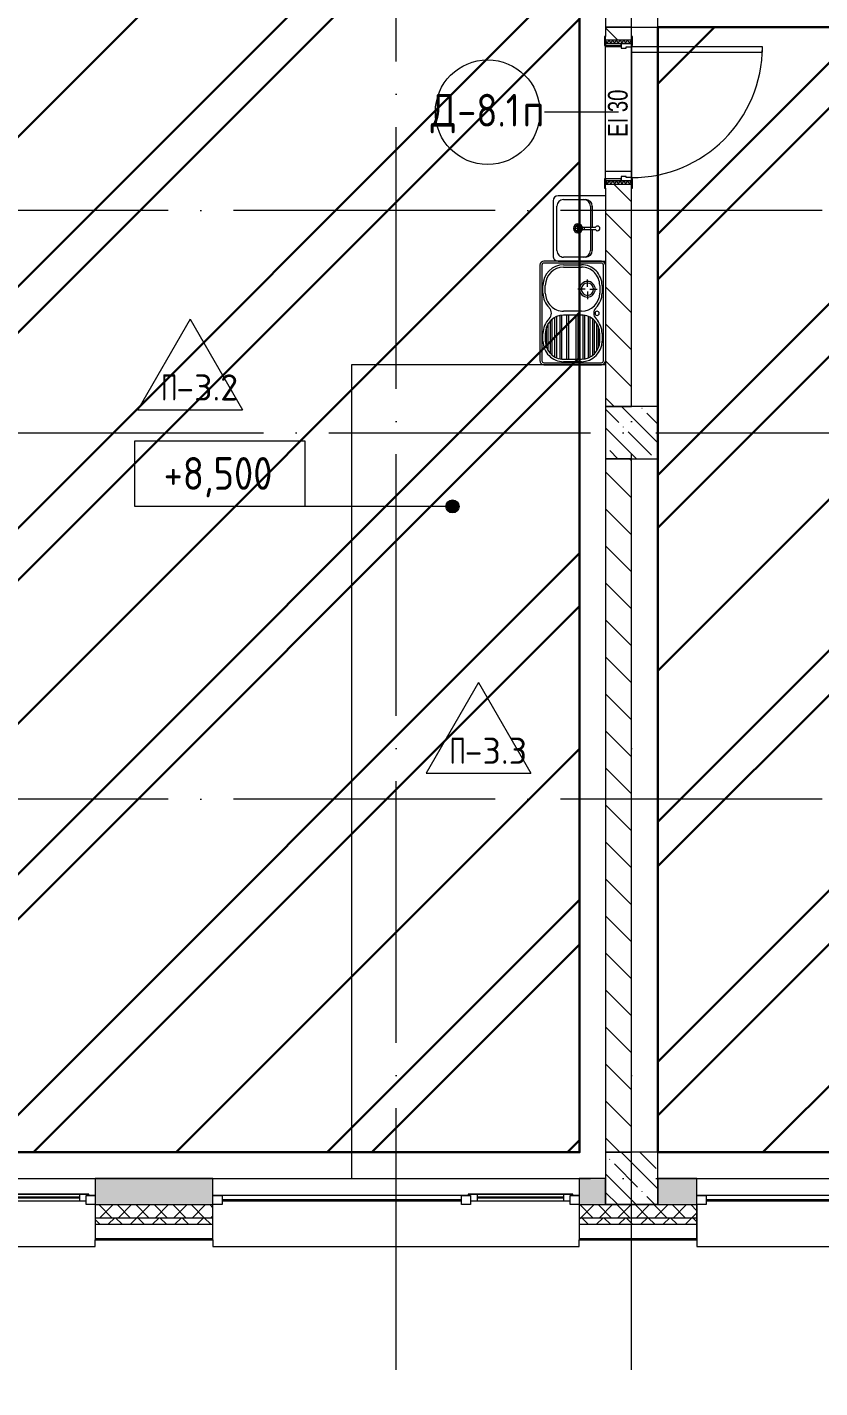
# Model space of a CAD drawing. Header units: millimetres. Extents: x -68946 to 690821, y -552984 to 293768.
# Drawn here: x 155933 to 161992, y -249931 to -239531 of the extents above; entities that cross this region are included whole.
import ezdxf

# ---------------------------------------------------------------- set-up
doc = ezdxf.new("R2010")
doc.units = ezdxf.units.MM
doc.linetypes.add('ADSK_Линия сетки', pattern=[2500, 2000, -250, 0, -250])
for name, color, linetype, lineweight in [('1.2) Стяжка 6 вып.', 30, 'Continuous', 30), ('1.3) Звуко-изол           6 вып.', 90, 'Continuous', 30), ('1.4) Стяжка 6 вып.', 30, 'Continuous', 30), ('A-____-NOTE-TEXT', 250, 'Continuous', 9), ('A-DOOR-____-IDEN', 250, 'Continuous', 9), ('A-DOOR-____-MCUT', 250, 'Continuous', 5), ('A-DOOR-____-OTLN', 250, 'Continuous', 5), ('A-DOOR-FRAM-MCUT', 250, 'Continuous', 5), ('A-DOOR-FRAM-OTLN', 250, 'Continuous', 5), ('A-FLOR-____-IDEN', 250, 'Continuous', 9), ('A-FLOR-____-OTLN', 250, 'Continuous', 9), ('A-GLAZ-____-MCUT', 250, 'Continuous', 9), ('A-GLAZ-____-OTLN', 250, 'Continuous', 5), ('A-WALL-____-MCUT', 250, 'Continuous', 13), ('A-WALL-____-OTLN', 250, 'Continuous', 9), ('A-WALL-____-PATT', 250, 'Continuous', 13), ('A-WALL-FNSH-MCUT', 250, 'Continuous', 13), ('G-____-____-DIMS', 250, 'Continuous', 9), ('I-WALL-____-OTLN', 250, 'Continuous', 9), ('P-SANR-FIXT-OTLN', 250, 'Continuous', 9), ('S-COLS-____-MCUT', 250, 'Continuous', 25), ('S-COLS-____-OTLN', 250, 'Continuous', 9), ('S-GRID-____-OTLN', 250, 'Continuous', 9)]:
    doc.layers.add(name, color=color, linetype=linetype, lineweight=lineweight)
doc.styles.add('Arial Narrow', font='ARIALN.TTF', dxfattribs={"width": 0.9, "height": 150})
doc.styles.add('GOST Common_1', font='', dxfattribs={"width": 0.9, "height": 250})
doc.styles.add('ISOCPEUR_2', font='isocpeur.ttf', dxfattribs={"height": 160})
doc.styles.get('GOST Common_1').set_extended_font_data('GOST Common')
pattern_1 = [(135, (28052.9, -258555.93), (-142.5612, -142.5612), []), (135, (28195.47, -258555.93), (-142.5612, -142.5612), [252.016, -50.403, 3.353, -47.05])]
pattern_2 = [(45, (28052.91, -258555.93), (-70.71068, 70.71068), []), (135, (28052.91, -258555.93), (-70.71068, -70.71068), [])]
pattern_3 = [(135, (28052.9, -258555.93), (-84.85281, -84.85281), []), (225, (28052.9, -258555.93), (84.85281, -84.85281), [])]

# ---------------------------------------------------------------- blocks, each defined once
blk = doc.blocks.new('Дверь_СКБ_1Ст_Внутренняя - Д-8_1_1100x2100h_Кабинет директора_ Канцелярия_ Бухгалтерия_ Кабинеты заместителей директора_ Кабинет организатора внеклассной и внешкольной работы-41897735-АР1_Маркировочный план 3 этажа секция 2_3')
at = {"layer": 'A-DOOR-____-OTLN'}
h = blk.add_hatch(dxfattribs=at)
h.set_pattern_fill('FP_9', color=256, style=0, pattern_type=2)
h.set_pattern_definition([(135, (1751.41, 164.685), (-14.14214, -14.14214), []), (225, (1751.41, 164.685), (14.14214, -14.14214), [])])
h.paths.add_polyline_path([(562.5, 100), (537.5, 100), (537.5, -100), (562.5, -100)])
at = {"layer": 'A-DOOR-FRAM-OTLN'}
h = blk.add_hatch(dxfattribs=at)
h.set_pattern_fill('FP_10', color=256, style=0, pattern_type=2)
h.set_pattern_definition([(45, (-371.384, 164.685), (-14.1421, 14.1421), []), (135, (-371.384, 164.685), (-14.1421, -14.1421), [])])
h.paths.add_polyline_path([(-512.5, 100), (-537.5, 100), (-537.5, -100), (-512.5, -100)])
at = {"layer": 'A-DOOR-____-MCUT'}
for p, q in [((-487.5, 1100), (-487.5, 100)), ((-447.5, 1100), (-487.5, 1100)), ((-447.5, 100), (-447.5, 1100)), ((-487.5, 100), (-447.5, 100))]:
    blk.add_line(p, q, dxfattribs=at)
at = {"layer": 'A-DOOR-____-OTLN'}
blk.add_arc((-487.5, 100), 1000, 360, 90, dxfattribs=at)
at = {"layer": 'A-DOOR-FRAM-MCUT'}
for p, q in [((-497.5, 108), (-567.5, 108)), ((-567.5, 108), (-567.5, 100)), ((-497.5, 100), (-497.5, 108)), ((592.5, 108), (522.5, 108)), ((522.5, 108), (522.5, 100)), ((592.5, 100), (592.5, 108)), ((-567.5, 100), (-497.5, 100)), ((-512.5, 100), (-537.5, 100)), ((-537.5, 100), (-537.5, -100)), ((-487.5, 100), (-512.5, 100)), ((-512.5, 100), (-512.5, 20)), ((-512.5, -100), (-512.5, 100)), ((-497.5, 100), (-512.5, 100)), ((-512.5, 100), (-512.5, 99)), ((-512.5, 99), (-497.5, 99)), ((-512.5, 20), (-477.5, 20)), ((-497.5, 20), (-512.5, 20)), ((-512.5, 20), (-512.5, -100)), ((-497.5, 99), (-497.5, 100)), ((-497.5, -100), (-497.5, 20)), ((-487.5, 60), (-487.5, 100)), ((-477.5, 60), (-487.5, 60)), ((-477.5, 20), (-477.5, 60)), ((512.5, 60), (502.5, 60)), ((502.5, 60), (502.5, 20)), ((502.5, 20), (537.5, 20)), ((512.5, 100), (512.5, 60)), ((537.5, 100), (512.5, 100)), ((537.5, 100), (522.5, 100)), ((522.5, 100), (522.5, 99)), ((522.5, 100), (592.5, 100)), ((522.5, 99), (537.5, 99)), ((537.5, 20), (522.5, 20)), ((522.5, 20), (522.5, -100)), ((537.5, 20), (537.5, 100)), ((562.5, 100), (537.5, 100)), ((537.5, 100), (537.5, -100)), ((537.5, 99), (537.5, 100)), ((537.5, -100), (537.5, 20)), ((562.5, -100), (562.5, 100)), ((-497.5, -100), (-567.5, -100)), ((-567.5, -100), (-567.5, -108)), ((-537.5, -100), (-512.5, -100)), ((-512.5, -100), (-497.5, -100)), ((-497.5, -108), (-497.5, -100)), ((522.5, -100), (537.5, -100)), ((592.5, -100), (522.5, -100)), ((522.5, -100), (522.5, -108)), ((537.5, -100), (562.5, -100)), ((592.5, -108), (592.5, -100)), ((-567.5, -108), (-497.5, -108)), ((522.5, -108), (592.5, -108))]:
    blk.add_line(p, q, dxfattribs=at)
blk = doc.blocks.new('Раковина_АИ_3D_Рен_МГН_Santek Neo 50 - Раковина 500x400x170-V74-АР1_Маркировочный план 3 этажа секция 2_3')
at = {"layer": 'P-SANR-FIXT-OTLN', "lineweight": 5}
for p, q in [((-250, 25), (-250, -335)), ((250, -335), (250, 25)), ((-170, -75), (-10, -75)), ((-170, -90), (170, -90)), ((-10, -167), (-10, -50)), ((10, -50), (10, -167)), ((10, -75), (170, -75)), ((-220, -295), (-220, -125)), ((-220, -295), (-220, -140)), ((35, -185), (-35, -185)), ((-10, -167), (10, -167)), ((-6, -137), (-7, -137)), ((-7, -137), (-7, -137)), ((-6, -137), (6, -137)), ((0, -150), (0, -220)), ((7, -137), (6, -137)), ((7, -137), (7, -137)), ((220, -125), (220, -295)), ((220, -140), (220, -295)), ((-210, -375), (210, -375)), ((170, -345), (-170, -345)), ((170, -345), (-170, -345))]:
    blk.add_line(p, q, dxfattribs=at)
for centre, radius, start, end in [((-170, -125), 50, 90, 180), ((-170, -140), 50, 90, 180), ((0, -35), 18, 360, 180), ((0, -35), 18, 180, 250.809), ((0, -35), 18, 289.191, 360), ((0, -35), 18, 295.1932, 300), ((0, -35), 18, 309.9994, 315), ((0, -35), 18, 324.9997, 330), ((170, -125), 50, 0, 90), ((170, -140), 50, 0, 90), ((0, -185), 35, 0, 180), ((0, -185), 35, 106.6727, 180), ((0, -185), 35, 180, 0), ((0, -185), 35, 180, 360), ((0, -185), 23, 360, 180), ((0, -185), 23, 115.3299, 180), ((0, -185), 23, 180, 360), ((0, -185), 23, 180, 360), ((0, -185), 35, 0, 73.3273), ((0, -185), 23, 360, 64.6701), ((-170, -295), 50, 180, 270), ((-170, -295), 50, 180, 270), ((170, -295), 50, 270, 0), ((170, -295), 50, 270, 0), ((-210, -335), 40, 180, 270), ((210, -335), 40, 270, 0)]:
    blk.add_arc(centre, radius, start, end, dxfattribs=at)
for points in [[(-6, -52), (-6, -52), (-6, -52), (-6, -52)], [(6, -52), (6, -52), (6, -52), (6, -52)]]:
    blk.add_open_spline(points, degree=3, dxfattribs=at)
blk = doc.blocks.new('Сифон Orio для МГН - Сифон бутылочный-V75-АР1_Маркировочный план 3 этажа секция 2_3')
at = {"layer": 'P-SANR-FIXT-OTLN', "lineweight": 5}
for start, end in [(90, 233.7432), (165, 233.7432), (165, 233.7432), (165, 180), (105, 135), (105, 135), (306.2568, 90), (345, 75), (345, 75), (45, 75), (345, 15), (195, 233.7432), (306.2568, 315), (306.2568, 315), (306.2568, 315)]:
    blk.add_arc((0, 0), 16, start, end, dxfattribs=at)
blk = doc.blocks.new('Sink Kitchen - Small 1 Basin - 780 x 500mm-28763708-АР1_Маркировочный план 3 этажа секция 2_3')
at = {"layer": 'P-SANR-FIXT-OTLN', "lineweight": 5}
for p, q in [((-396, 220), (-396, -220)), ((-381, 220), (-381, -220)), ((366, 250), (-366, 250)), ((366, 235), (-366, 235)), ((-215, 227), (-157, 227)), ((-157, 209), (-215, 209)), ((152, 227), (210, 227)), ((152, 209), (210, 209)), ((381, -220), (381, 220)), ((396, -220), (396, 220)), ((-344, 122), (-27, 122)), ((-338, 136), (-34, 136)), ((-325, 156), (-47, 156)), ((-313, 169), (-59, 169)), ((-292, 186), (-80, 186)), ((-266, 200), (-106, 200)), ((-373, -67), (-373, 69)), ((-355, 69), (-355, -67)), ((-355, 44), (-17, 44)), ((-355, 30), (-17, 30)), ((-354, 82), (-18, 82)), ((-352, 96), (-20, 96)), ((-17, -67), (-17, 69)), ((12, -67), (12, 69)), ((350, 69), (350, -67)), ((368, 69), (368, -67)), ((-355, -28), (-17, -28)), ((-355, -42), (-17, -42)), ((-354, -80), (-18, -80)), ((-352, -94), (-20, -94)), ((181, -95), (181, -39)), ((-344, -120), (-27, -120)), ((-338, -134), (-34, -134)), ((-325, -154), (-47, -154)), ((-313, -167), (-59, -167)), ((-292, -184), (-80, -184)), ((-266, -198), (-106, -198)), ((-215, -207), (-157, -207)), ((163, -113), (106, -113)), ((210, -207), (152, -207)), ((181, -132), (181, -188)), ((199, -113), (255, -113)), ((-366, -235), (366, -235)), ((-157, -225), (-215, -225)), ((210, -225), (152, -225))]:
    blk.add_line(p, q, dxfattribs=at)
for centre, radius, start, end in [((-366, 220), 30, 90, 180), ((-366, 220), 15, 90, 180), ((-215, 69), 158, 90, 180), ((-215, 69), 140, 90, 180), ((-157, 69), 158, 44.8699, 90), ((-157, 69), 140, 360, 90), ((152, 69), 140, 90, 180), ((152, 69), 158, 90, 135.1301), ((210, 69), 158, 360, 90), ((210, 69), 140, 360, 90), ((366, 220), 30, 360, 90), ((366, 220), 15, 360, 90), ((-3, 223), 60, 224.8699, 315.1301), ((-215, -67), 158, 180, 270), ((-215, -67), 140, 180, 270), ((-157, -67), 140, 270, 360), ((152, -67), 140, 180, 270), ((181, -113), 59.9, 0, 180), ((181, -113), 47.4, 0, 180), ((210, -67), 140, 270, 0), ((210, -67), 158, 270, 0), ((-157, -67), 158, 270, 315.1301), ((-3, -221), 60, 44.8699, 135.1301), ((-3, -187), 16.1, 0, 180), ((-3, -187), 16.1, 180, 0), ((152, -67), 158, 224.8699, 270), ((181, -113), 59.9, 180, 0), ((181, -113), 47.4, 180, 0), ((-366, -220), 30, 180, 269.8877), ((-366, -220), 15, 180, 270), ((366, -220), 15, 270, 360), ((366, -220), 30, 270.1123, 360)]:
    blk.add_arc(centre, radius, start, end, dxfattribs=at)
blk = doc.blocks.new('Окно_СКБ_2Ст1 - Окно_СКБ_2Ст_2800_ОК12Л-V145-АР1_Маркировочный план 3 этажа секция 2_3')
at = {"layer": 'A-GLAZ-____-MCUT'}
for p, q in [((-1400, -195), (-1400, -125)), ((-1400, -125), (-1330, -125)), ((-1330, -195), (-1400, -195)), ((-1330, -195), (-1350, -195)), ((-1350, -195), (-1350, -205)), ((-1350, -205), (-550, -205)), ((-550, -205), (-1350, -205)), ((-1330, -125), (-1330, -195)), ((-570, -155), (-1330, -155)), ((-1330, -155), (-1330, -195)), ((-1280, -205), (-1280, -155)), ((-620, -205), (-620, -155)), ((-570, -195), (-570, -125)), ((-570, -125), (-500, -125)), ((-570, -195), (-570, -155)), ((-500, -195), (-570, -195)), ((-550, -195), (-570, -195)), ((-550, -205), (-550, -195)), ((-500, -125), (-500, -195)), ((1330, -195), (1330, -125)), ((1330, -125), (1400, -125)), ((1400, -195), (1330, -195)), ((1400, -125), (1400, -195))]:
    blk.add_line(p, q, dxfattribs=at)
at = {"layer": 'A-GLAZ-____-MCUT', "lineweight": 5}
for p, q in [((-1280, -175), (-620, -175)), ((-620, -185), (-1280, -185)), ((1330, -155), (-500, -155)), ((1330, -165), (-500, -165))]:
    blk.add_line(p, q, dxfattribs=at)
at = {"layer": 'A-GLAZ-____-OTLN'}
for p, q in [((-1400, -195), (-1350, -195)), ((-550, -195), (1400, -195))]:
    blk.add_line(p, q, dxfattribs=at)
blk = doc.blocks.new('WNW_Отлив1 - Отлив_металлический 2-28596384-АР1_Маркировочный план 3 этажа секция 2_3')
at = {"layer": 'A-GLAZ-____-OTLN'}
for p, q in [((1400, 320), (-1400, 320)), ((-1400, 320), (-1400, 270)), ((1400, 270), (1400, 320))]:
    blk.add_line(p, q, dxfattribs=at)
blk = doc.blocks.new('Окно_СКБ_2Ст1 - Окно_СКБ_2Ст_2800_ОК11Л-29018708-АР1_Маркировочный план 3 этажа секция 2_3')
at = {"layer": 'A-GLAZ-____-MCUT'}
for p, q in [((-1400, -195), (-1400, -125)), ((-1400, -125), (-1330, -125)), ((-1330, -195), (-1400, -195)), ((-1330, -195), (-1350, -195)), ((-1350, -195), (-1350, -205)), ((-1350, -205), (-550, -205)), ((-550, -205), (-1350, -205)), ((-1330, -125), (-1330, -195)), ((-570, -155), (-1330, -155)), ((-1330, -155), (-1330, -195)), ((-1280, -205), (-1280, -155)), ((-620, -205), (-620, -155)), ((-570, -195), (-570, -125)), ((-570, -125), (-500, -125)), ((-570, -195), (-570, -155)), ((-500, -195), (-570, -195)), ((-550, -195), (-570, -195)), ((-550, -205), (-550, -195)), ((-500, -125), (-500, -195)), ((1330, -195), (1330, -125)), ((1330, -125), (1400, -125)), ((1400, -195), (1330, -195)), ((1400, -125), (1400, -195))]:
    blk.add_line(p, q, dxfattribs=at)
at = {"layer": 'A-GLAZ-____-MCUT', "lineweight": 5}
for p, q in [((-1280, -175), (-620, -175)), ((-620, -185), (-1280, -185)), ((1330, -155), (-500, -155)), ((1330, -165), (-500, -165))]:
    blk.add_line(p, q, dxfattribs=at)
at = {"layer": 'A-GLAZ-____-OTLN'}
for p, q in [((-1400, -195), (-1350, -195)), ((-550, -195), (1400, -195))]:
    blk.add_line(p, q, dxfattribs=at)
blk = doc.blocks.new('AAR_СКБ_Марка_Перекрытия - Марка пола-17325028-АР1_Маркировочный план 3 этажа секция 2_3')
at = {"layer": 'A-FLOR-____-IDEN'}
for p, q in [((0, 6.93), (-4, 0)), ((0, 6.93), (4, 0)), ((-4, 0), (4, 0))]:
    blk.add_line(p, q, dxfattribs=at)
blk = doc.blocks.new('Высотные отметки - Рамка-32693647-АР1_Маркировочный план 3 этажа секция 2_3')
at = {"layer": 'A-____-NOTE-TEXT'}
for p, q in [((-6.5, 0), (-6.5, 5)), ((-6.5, 5), (6.5, 5)), ((6.5, 5), (6.5, 0)), ((6.5, 0), (-6.5, 0))]:
    blk.add_line(p, q, dxfattribs=at)
blk = doc.blocks.new('ADSK_Марка_Дверь - Типоразмер_ADSK_Марка-30565456-АР1_Маркировочный план 3 этажа секция 2_3')
at = {"layer": 'A-DOOR-____-IDEN'}
blk.add_circle((0, 0), 4, dxfattribs=at)

msp = doc.modelspace()

# ---------------------------------------------------------------- hatches: boundary and pattern name
at = {"layer": '1.2) Стяжка 6 вып.', "lineweight": 30}
h = msp.add_hatch(dxfattribs=at)
h.set_pattern_fill('ANSI31', color=256, scale=333)
h.paths.add_polyline_path([(160155.7758, -230648.4777), (164398.881, -230648.4777), (164398.881, -235490.3332), (160155.7758, -235490.3332), (160155.7758, -248130.9292), (142302.8838, -248130.9292), (142302.8838, -230648.4777)])
h = msp.add_hatch(dxfattribs=at)
h.set_pattern_fill('ANSI31', color=256, scale=333)
h.paths.add_polyline_path([(160752.8838, -248130.9286), (164352.8838, -248130.9286), (164352.8838, -239530.9292), (160752.8838, -239530.9292)], flags=17)
at = {"layer": '1.3) Звуко-изол           6 вып.', "lineweight": 30}
h = msp.add_hatch(dxfattribs=at)
h.set_pattern_fill('ANSI31', color=256, scale=500)
h.paths.add_polyline_path([(160155.7758, -230648.4777), (164398.881, -230648.4777), (164398.881, -235490.3332), (160155.7758, -235490.3332), (160155.7758, -248130.9292), (142302.8838, -248130.9292), (142302.8838, -230648.4777)])
h = msp.add_hatch(dxfattribs=at)
h.set_pattern_fill('ANSI31', color=256, scale=500)
h.paths.add_polyline_path([(160752.8838, -248130.9286), (164352.8838, -248130.9286), (164352.8838, -239530.9292), (160752.8838, -239530.9292)], flags=17)
at = {"layer": '1.4) Стяжка 6 вып.', "lineweight": 30}
h = msp.add_hatch(dxfattribs=at)
h.set_pattern_fill('ANSI32', color=256, scale=333)
h.paths.add_polyline_path([(160155.7758, -230648.4777), (164398.881, -230648.4777), (164398.881, -235490.3332), (160155.7758, -235490.3332), (160155.7758, -248130.9292), (142302.8838, -248130.9292), (142302.8838, -230648.4777)])
h = msp.add_hatch(dxfattribs=at)
h.set_pattern_fill('ANSI32', color=256, scale=333)
h.paths.add_polyline_path([(160752.8838, -248130.9286), (164352.8838, -248130.9286), (164352.8838, -239530.9292), (160752.8838, -239530.9292)], flags=17)
at = {"layer": 'A-WALL-____-PATT', "lineweight": 15}
h = msp.add_hatch(dxfattribs=at)
h.set_pattern_fill('FP_1', color=256, style=0, pattern_type=2)
h.set_pattern_definition([(135, (28052.9, -258555.93), (-141.42136, -141.42136), [])])
h.paths.add_polyline_path([(160552.8838, -248130.9286), (160552.8838, -242830.9292), (160352.8838, -242830.9292), (160352.8838, -248130.9286)])
h.paths.add_polyline_path([(160552.8838, -242430.9292), (160552.8838, -240730.9292), (160352.8838, -240730.9292), (160352.8838, -242430.9292), (160537.7895, -242430.9292)])
h.paths.add_polyline_path([(160352.8838, -239630.9292), (160552.8838, -239630.9292), (160552.8838, -239530.9292), (160352.8838, -239530.9292), (160352.8838, -239600.9292)])
h = msp.add_hatch(dxfattribs=at)
h.set_pattern_fill('FP_124', color=256, style=0, pattern_type=2)
h.set_pattern_definition([(50, (28052.9, -258555.93), (364.3679, -31.8783), [38.1, -419.1]), (355, (28052.9, -258555.93), (-70.4859, 382.1133), [30.48, -335.28]), (100.451, (28083.27, -258558.6), (293.885, 350.2334), [32.38, -356.18]), (46.184, (28052.9, -258454.33), (542.1585, -84.0858), [57.15, -628.65]), (96.636, (28098.1, -258461.34), (474.805, 494.8554), [48.57, -534.27]), (351.184, (28052.9, -258454.33), (474.8102, 494.85), [45.72, -502.92]), (21, (28103.7, -258479.73), (303.2285, -204.53046), [38.1, -419.1]), (326, (28103.7, -258479.73), (123.6039, 368.376), [30.48, -335.28]), (71.451, (28128.97, -258496.77), (426.8341, 163.8427), [32.38, -356.18]), (37.5, (28052.9, -258555.93), (6.17665, 169.11015), [16.764, -314.452, 16.764, -323.596, -336.55]), (37.5, (28052.9, -258555.93), (6.17665, 169.11015), [-671.576, 16.764, -319.786]), (7.5, (28052.9, -258555.93), (133.63888, 200.3615), [16.764, -177.292, 16.764, -306.832, -128.27]), (7.5, (28052.9, -258555.93), (133.63888, 200.3615), [-517.652, 16.764, -111.506]), (327.5, (27939.62, -258555.93), (271.18182, -11.45836), [16.764, -110.236, 16.764, -379.476, -525.78]), (327.5, (27939.62, -258555.93), (271.18182, -11.45836), [-523.24, 16.764, -509.016]), (317.5, (27888.82, -258555.93), (296.2585, 50.85285), [16.764, -148.336, 16.764, -246.38, -373.38]), (317.5, (27888.82, -258555.93), (296.2585, 50.85285), [-428.244, 16.764, -356.616])])
h.paths.add_polyline_path([(152752.9069, -248530.9286), (153102.8838, -248530.9286), (153102.8838, -248330.9286), (152752.9069, -248330.9286), (152752.9069, -248460.9286)])
h.paths.add_polyline_path([(160152.9069, -248530.9286), (160352.8838, -248530.9286), (160352.8838, -248330.9286), (160152.9069, -248330.9286), (160152.9069, -248470.6649)])
h.paths.add_polyline_path([(149452.8838, -248530.9286), (149952.9069, -248530.9286), (149952.9069, -248330.9286), (149452.8838, -248331.4668), (149452.8838, -248514.3132)])
h.paths.add_polyline_path([(153652.9069, -248530.9286), (153652.9069, -248330.9286), (153502.8838, -248330.9286), (153502.8838, -248530.9286)])
h.paths.add_polyline_path([(146056.2159, -248530.9286), (146252.9057, -248530.9286), (146252.9057, -248330.9286), (145352.9069, -248330.9883), (145352.9069, -248530.9286), (145805.8418, -248530.9286)])
h.paths.add_polyline_path([(160752.8838, -248530.9286), (161052.9069, -248530.9286), (161052.9069, -248330.9286), (160752.8838, -248330.9286), (160752.8838, -248478.8824)])
h.paths.add_polyline_path([(164282.8838, -248530.9286), (164552.9045, -248530.9219), (164552.8838, -248330.9286), (163852.9069, -248330.9286), (163852.9069, -248530.9286), (164052.4823, -248530.9286)])
h.paths.add_polyline_path([(156452.9069, -248530.9286), (157352.9069, -248530.9286), (157352.9069, -248330.9286), (156452.9069, -248330.9286), (156452.9069, -248460.9286)])
h.paths.add_polyline_path([(142426.8343, -248530.9286), (142552.9069, -248530.9286), (142552.9069, -248330.9286), (142302.8838, -248330.9286), (142302.8838, -248530.9286)])
h = msp.add_hatch(dxfattribs=at)
h.set_pattern_fill('FP_49', color=256, style=0, pattern_type=2)
h.set_pattern_definition(pattern_2)
h.paths.add_polyline_path([(157352.9069, -248630.9286), (157352.9069, -248530.9286), (156452.9069, -248530.9286), (156452.9069, -248630.9286)])
h = msp.add_hatch(dxfattribs=at)
h.set_pattern_fill('FP_49', color=256, style=0, pattern_type=2)
h.set_pattern_definition(pattern_2)
h.paths.add_polyline_path([(160752.8838, -248630.9286), (161052.8838, -248630.9286), (161052.8838, -248530.9286), (160152.9069, -248530.9286), (160152.9069, -248630.9286), (160673.4748, -248630.9286)])
h = msp.add_hatch(dxfattribs=at)
h.set_pattern_fill('FP_48', color=256, style=0, pattern_type=2)
h.set_pattern_definition(pattern_3)
h.paths.add_polyline_path([(157352.9069, -248680.9286), (157352.9069, -248630.9286), (156452.9069, -248630.9286), (156452.9069, -248680.9286)])
h = msp.add_hatch(dxfattribs=at)
h.set_pattern_fill('FP_48', color=256, style=0, pattern_type=2)
h.set_pattern_definition(pattern_3)
h.paths.add_polyline_path([(160652.8941, -248680.9286), (161052.8838, -248680.9286), (161052.8838, -248630.9286), (160152.9069, -248630.9286), (160152.9069, -248680.9286), (160352.8838, -248680.9286)])
at = {"layer": 'G-____-____-DIMS'}
h = msp.add_hatch(color=256, dxfattribs=at)
edge = h.paths.add_edge_path()
edge.add_arc((159183.8932, -243193.5229), 50, 0, 360)
at = {"layer": 'S-COLS-____-OTLN', "lineweight": 5}
h = msp.add_hatch(dxfattribs=at)
h.set_pattern_fill('FP_19', color=256, style=0, pattern_type=2)
h.set_pattern_definition(pattern_1)
h.paths.add_polyline_path([(160752.8838, -242830.9292), (160752.8838, -242430.9292), (160352.8838, -242430.9292), (160352.8838, -242830.9292), (160673.4748, -242830.9292)])
h = msp.add_hatch(dxfattribs=at)
h.set_pattern_fill('FP_19', color=256, style=0, pattern_type=2)
h.set_pattern_definition(pattern_1)
h.paths.add_polyline_path([(160352.8838, -248530.9286), (160752.8838, -248530.9286), (160752.8838, -248130.9286), (160352.8838, -248130.9286), (160352.8838, -248511.6451)])

# ---------------------------------------------------------------- linework, layer by layer
at = {"layer": '1.2) Стяжка 6 вып.', "lineweight": 30}
for points in [[(160155.7758, -235490.3332), (164398.881, -235490.3332), (164398.881, -230648.4777), (160155.7758, -230648.4777), (142302.8838, -230648.4777), (142302.8838, -248130.9292), (160155.7758, -248130.9292)], [(160752.8838, -248130.9286), (164352.8838, -248130.9286), (164352.8838, -239530.9292), (160752.8838, -239530.9292)]]:
    msp.add_lwpolyline(points, close=True, dxfattribs=at)
at = {"layer": 'A-DOOR-____-IDEN'}
msp.add_line((160452.8838, -240180.9292), (159887.1264, -240180.9292), dxfattribs=at)
at = {"layer": 'A-FLOR-____-OTLN', "lineweight": 5}
for p, q in [((160352.8838, -239680.9292), (160352.8838, -239670.9292)), ((160472.8838, -239680.9292), (160352.8838, -239680.9292)), ((160552.8838, -239720.9292), (160552.8838, -240680.9292)), ((160552.8838, -240630.9292), (160552.8838, -239720.9292)), ((160352.8838, -240630.9292), (160552.8838, -240630.9292)), ((160352.8838, -240690.9292), (160352.8838, -240630.9292)), ((160352.8838, -242110.585), (158413.0997, -242110.585)), ((158413.0997, -242110.585), (158413.0997, -248330.9286))]:
    msp.add_line(p, q, dxfattribs=at)
at = {"layer": 'A-WALL-____-MCUT', "color": 7, "lineweight": 15}
for p, q in [((160352.8838, -239530.9292), (160352.8838, -239600.9292)), ((160552.8838, -239600.9292), (160552.8838, -239530.9292)), ((160352.8838, -240760.9292), (160352.8838, -242430.9292)), ((160552.8838, -242430.9292), (160552.8838, -240760.9292)), ((160352.8838, -242830.9292), (160352.8838, -248130.9286)), ((160552.8838, -248130.9286), (160552.8838, -242830.9292)), ((157352.9069, -248330.9286), (156452.9069, -248330.9286)), ((156452.9069, -248330.9286), (156452.9069, -248530.9286)), ((157352.9069, -248530.9286), (157352.9069, -248330.9286)), ((160352.8838, -248330.9286), (160152.9069, -248330.9286)), ((160152.9069, -248330.9286), (160152.9069, -248530.9286)), ((161052.9069, -248330.9286), (160752.8838, -248330.9286)), ((161052.9069, -248530.9286), (161052.9069, -248330.9286)), ((156452.9069, -248530.9286), (157352.9069, -248530.9286)), ((160152.9069, -248530.9286), (160352.8838, -248530.9286)), ((160752.8838, -248530.9286), (161052.9069, -248530.9286))]:
    msp.add_line(p, q, dxfattribs=at)
at = {"layer": 'A-WALL-____-MCUT', "lineweight": 15}
for p, q in [((160552.8838, -239530.9292), (160352.8838, -239530.9292)), ((160352.8838, -242430.9292), (160552.8838, -242430.9292)), ((160552.8838, -242830.9292), (160352.8838, -242830.9292)), ((160352.8838, -248130.9286), (160552.8838, -248130.9286)), ((160352.8838, -248530.9286), (160352.8838, -248330.9286)), ((160752.8838, -248330.9286), (160752.8838, -248530.9286)), ((156452.9069, -248630.9286), (157352.9069, -248630.9286)), ((160152.9069, -248630.9286), (161052.8838, -248630.9286)), ((156452.9069, -248680.9286), (157352.9069, -248680.9286)), ((160152.9069, -248680.9286), (161052.8838, -248680.9286)), ((156452.9069, -248790.9286), (157352.9069, -248790.9286)), ((160152.9069, -248790.9286), (161052.8838, -248790.9286))]:
    msp.add_line(p, q, dxfattribs=at)
at = {"layer": 'A-WALL-____-MCUT', "color": 10, "lineweight": 15}
for p, q in [((156452.9069, -248530.9286), (156452.9069, -248790.9286)), ((157352.9069, -248790.9286), (157352.9069, -248530.9286)), ((160152.9069, -248530.9286), (160152.9069, -248790.9286)), ((160752.8838, -248530.9286), (160352.8838, -248530.9286)), ((161052.8838, -248790.9286), (161052.8838, -248530.9286))]:
    msp.add_line(p, q, dxfattribs=at)
at = {"layer": 'A-WALL-____-OTLN', "lineweight": 5}
msp.add_line((161052.9069, -248530.9286), (161052.9069, -248800.9286), dxfattribs=at)
at = {"layer": 'A-WALL-FNSH-MCUT', "lineweight": 15}
for p, q in [((156452.9069, -248790.9286), (156452.9069, -248800.9286)), ((156452.9069, -248800.9286), (157352.9069, -248800.9286)), ((157352.9069, -248800.9286), (157352.9069, -248790.9286)), ((160152.9069, -248790.9286), (160152.9069, -248800.9286)), ((160152.9069, -248800.9286), (161052.8838, -248800.9286)), ((161052.8838, -248800.9286), (161052.8838, -248790.9286))]:
    msp.add_line(p, q, dxfattribs=at)
at = {"layer": 'G-____-____-DIMS'}
msp.add_line((159183.8932, -243193.5229), (157404.693, -243193.5229), dxfattribs=at)
msp.add_circle((159183.8932, -243193.5229), 50, dxfattribs=at)
at = {"layer": 'I-WALL-____-OTLN', "lineweight": 15}
for p, q in [((160352.8838, -240630.9292), (160352.8838, -239680.9292)), ((160552.8838, -240630.9292), (160552.8838, -240680.9292)), ((153652.9069, -248330.9286), (156452.9069, -248330.9286)), ((157352.9069, -248330.9286), (160152.9069, -248330.9286)), ((161052.9069, -248330.9286), (163852.9069, -248330.9286))]:
    msp.add_line(p, q, dxfattribs=at)
at = {"layer": 'S-COLS-____-MCUT', "lineweight": 5}
for p, q in [((160352.8838, -239130.9292), (160352.8838, -239530.9292)), ((160752.8838, -239530.9292), (160752.8838, -239250.928)), ((160552.8838, -239530.9292), (160752.8838, -239530.9292)), ((160352.8838, -242430.9292), (160352.8838, -242830.9292)), ((160752.8838, -242430.9292), (160552.8838, -242430.9292)), ((160752.8838, -242830.9292), (160752.8838, -242430.9292)), ((160552.8838, -242830.9292), (160752.8838, -242830.9292)), ((160352.8838, -248130.9286), (160352.8838, -248330.9286)), ((160752.8838, -248130.9286), (160552.8838, -248130.9286)), ((160752.8838, -248330.9286), (160752.8838, -248130.9286)), ((160352.8838, -248530.9286), (160752.8838, -248530.9286))]:
    msp.add_line(p, q, dxfattribs=at)
at = {"layer": 'S-COLS-____-OTLN', "lineweight": 5}
for p, q in [((160352.8838, -239530.9292), (160552.8838, -239530.9292)), ((160552.8838, -242430.9292), (160352.8838, -242430.9292)), ((160352.8838, -242830.9292), (160552.8838, -242830.9292)), ((160552.8838, -248130.9286), (160352.8838, -248130.9286)), ((160352.8838, -248330.9286), (160352.8838, -248530.9286)), ((160752.8838, -248530.9286), (160752.8838, -248330.9286))]:
    msp.add_line(p, q, dxfattribs=at)
at = {"layer": 'S-GRID-____-OTLN', "linetype": 'ADSK_Линия сетки'}
for p, q in [((158752.9057, -262294.7685), (158752.9057, -197353.9241)), ((160552.9057, -262294.7685), (160552.9057, -197353.9241)), ((184510.8783, -240930.9286), (127372.9057, -240930.9286)), ((93236.8325, -242630.9286), (181888.5828, -242630.9286)), ((184510.8783, -245430.9286), (127372.9057, -245430.9286)), ((93236.8325, -248330.9286), (181748.3453, -248330.9286))]:
    msp.add_line(p, q, dxfattribs=at)

# ---------------------------------------------------------------- block references
at = {"layer": 'A-DOOR-____-IDEN', "xscale": 99.99999999999993, "yscale": 99.99999999999993, "zscale": 99.99999999999993}
msp.add_blockref('ADSK_Марка_Дверь - Типоразмер_ADSK_Марка-30565456-АР1_Маркировочный план 3 этажа секция 2_3', (159452.8838, -240180.9292), dxfattribs=at)
at = {"layer": 'A-DOOR-____-OTLN', "rotation": 269.9999999999999}
msp.add_blockref('Дверь_СКБ_1Ст_Внутренняя - Д-8_1_1100x2100h_Кабинет директора_ Канцелярия_ Бухгалтерия_ Кабинеты заместителей директора_ Кабинет организатора внеклассной и внешкольной работы-41897735-АР1_Маркировочный план 3 этажа секция 2_3', (160452.8838, -240168.4292), dxfattribs=at)
at = {"layer": 'A-FLOR-____-IDEN', "xscale": 99.99999999999993, "yscale": 99.99999999999993, "zscale": 99.99999999999993}
for p in [(157177.9976, -242455.9289), (159382.9917, -245233.2571)]:
    msp.add_blockref('AAR_СКБ_Марка_Перекрытия - Марка пола-17325028-АР1_Маркировочный план 3 этажа секция 2_3', p, dxfattribs=at)
at = {"layer": 'A-GLAZ-____-OTLN', "rotation": 180}
for name, p in [('Окно_СКБ_2Ст1 - Окно_СКБ_2Ст_2800_ОК12Л-V145-АР1_Маркировочный план 3 этажа секция 2_3', (155052.9069, -248655.9286)), ('Окно_СКБ_2Ст1 - Окно_СКБ_2Ст_2800_ОК11Л-29018708-АР1_Маркировочный план 3 этажа секция 2_3', (158752.9069, -248655.9286)), ('Окно_СКБ_2Ст1 - Окно_СКБ_2Ст_2800_ОК12Л-V145-АР1_Маркировочный план 3 этажа секция 2_3', (162452.9069, -248655.9286)), ('WNW_Отлив1 - Отлив_металлический 2-28596384-АР1_Маркировочный план 3 этажа секция 2_3', (155052.9069, -248530.9286)), ('WNW_Отлив1 - Отлив_металлический 2-28596384-АР1_Маркировочный план 3 этажа секция 2_3', (158752.9069, -248530.9286)), ('WNW_Отлив1 - Отлив_металлический 2-28596384-АР1_Маркировочный план 3 этажа секция 2_3', (162452.9069, -248530.9286))]:
    msp.add_blockref(name, p, dxfattribs=at)
at = {"layer": 'G-____-____-DIMS', "xscale": 99.99999999999993, "yscale": 99.99999999999993, "zscale": 99.99999999999993}
msp.add_blockref('Высотные отметки - Рамка-32693647-АР1_Маркировочный план 3 этажа секция 2_3', (157404.693, -243193.5229), dxfattribs=at)
at = {"layer": 'P-SANR-FIXT-OTLN', "lineweight": 5}
for name, p, rotation in [('Раковина_АИ_3D_Рен_МГН_Santek Neo 50 - Раковина 500x400x170-V74-АР1_Маркировочный план 3 этажа секция 2_3', (160327.9171, -241068.5886), 270), ('Сифон Orio для МГН - Сифон бутылочный-V75-АР1_Маркировочный план 3 этажа секция 2_3', (160134.9057, -241068.5886), 270), ('Sink Kitchen - Small 1 Basin - 780 x 500mm-28763708-АР1_Маркировочный план 3 этажа секция 2_3', (160102.6777, -241714.5868), 90.00000000000041)]:
    msp.add_blockref(name, p, dxfattribs=dict(at, rotation=rotation))

# ---------------------------------------------------------------- texts
at = {"layer": 'A-DOOR-____-IDEN', "insert": (160372.7353, -240369.0366), "char_height": 150, "width": 447.341625, "attachment_point": 1, "rotation": 90, "style": 'Arial Narrow'}
msp.add_mtext('EI 30', dxfattribs=at)
at = {"layer": 'A-DOOR-____-IDEN', "char_height": 250, "attachment_point": 1, "style": 'GOST Common_1'}
for s, insert, width in [('\\fGOST Common|b0|i0|c204|p34|;\\W.9;Д', (159017.7264, -240040.4786), 245.316375), ('-8.1', (159220.1326, -240040.4786), 606.07575), ('\\fGOST Common|b0|i0|c204|p34|;\\W.9;п', (159720.1951, -240040.4786), 194.810062)]:
    msp.add_mtext(s, dxfattribs=dict(at, insert=insert, width=width))
at = {"layer": 'A-FLOR-____-IDEN', "char_height": 200, "attachment_point": 1, "style": 'ISOCPEUR_2'}
for s, insert, width in [('\\fISOCPEUR|b0|i0|c204|p34|;\\W.7;П', (156956.6627, -242184.5431), 140.295312), ('-3.2', (157072.4179, -242184.5431), 420.885937), ('\\fISOCPEUR|b0|i0|c204|p34|;\\W.7;П', (159161.6568, -244961.8713), 140.295312), ('-3.3', (159277.412, -244961.8713), 420.885937)]:
    msp.add_mtext(s, dxfattribs=dict(at, insert=insert, width=width))
at = {"layer": 'G-____-____-DIMS', "insert": (156976.0169, -242816.8158), "char_height": 250, "width": 1028.822569, "attachment_point": 1, "line_spacing_factor": 1.022761, "style": 'GOST Common_1'}
msp.add_mtext('+8,500', dxfattribs=at)

doc.saveas('drawing.dxf')
